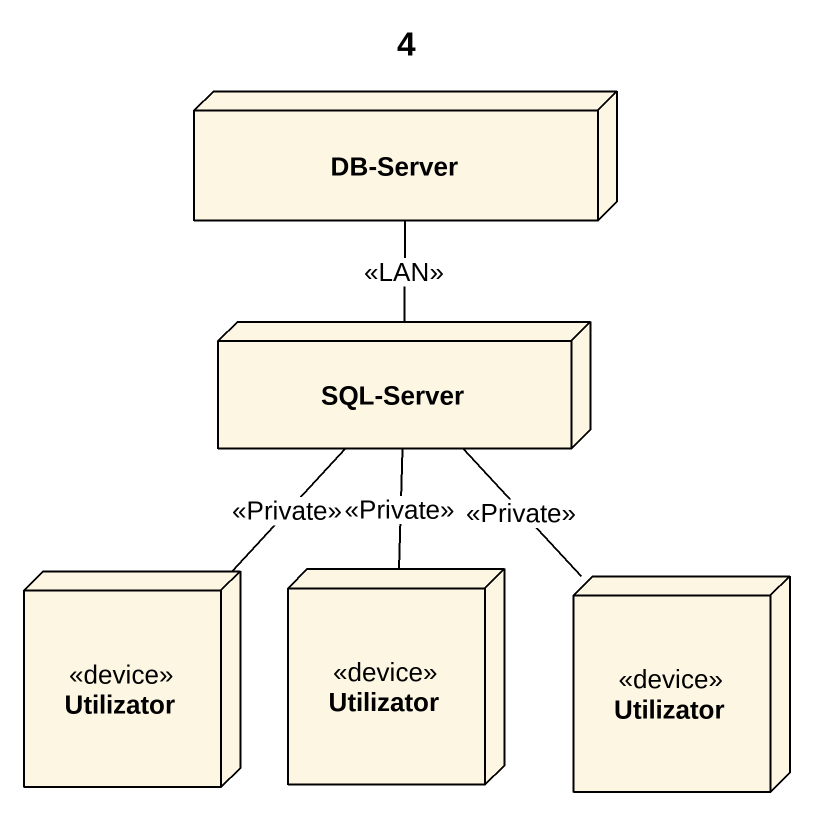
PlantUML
@startuml
title 4
node "DB-Server" as DB_Server
node "SQL-Server" as SQL_Server
node Utilizator <<device>>
node "Utilizator" as Utilizator_2 <<device>>
node "Utilizator" as Utilizator_3 <<device>>
SQL_Server -up- DB_Server : <<LAN>>
Utilizator -up- SQL_Server : <<Private>>
Utilizator_2 -up- SQL_Server : <<Private>>
Utilizator_3 -up- SQL_Server : <<Private>>
@enduml
